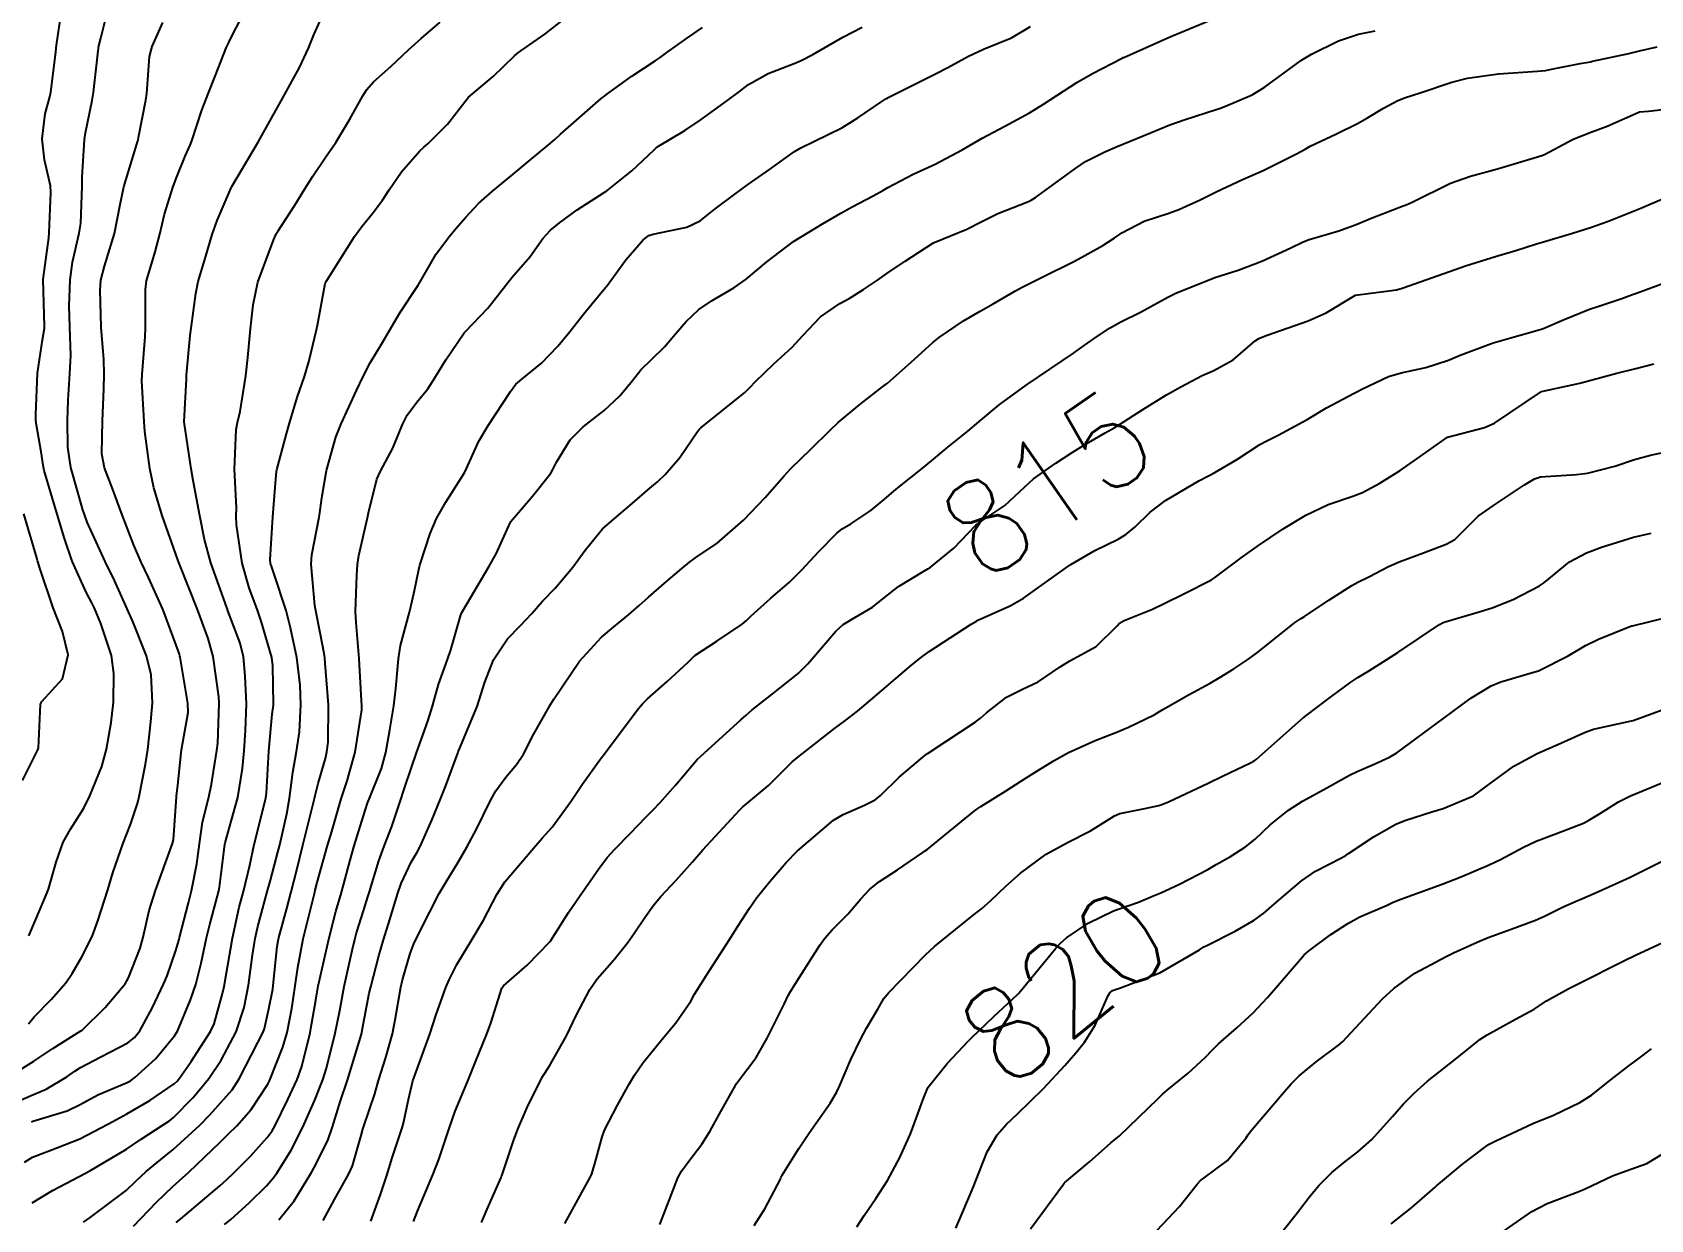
# Model space of a CAD drawing. Header units: metres. Extents: x 307586 to 320046, y 7427249 to 7434250.
# Drawn here: x 319358 to 319427.1, y 7429445.5 to 7429496.1 of the extents above; entities that cross this region are included whole.
import ezdxf
from ezdxf.enums import TextEntityAlignment as Align

# ---------------------------------------------------------------- set-up
doc = ezdxf.new("R2010")
doc.units = ezdxf.units.M
doc.header["$MEASUREMENT"] = 0
for name, color, linetype in [('Cotas', 45, 'Continuous'), ('Curvas de Nivel 1m', 11, 'Continuous'), ('Curvas de Nivel 5m', 15, 'Continuous')]:
    doc.layers.add(name, color=color, linetype=linetype)
doc.styles.add('Style-STANDARD', font='STANDARD.shx')

msp = doc.modelspace()

# ---------------------------------------------------------------- linework, layer by layer
at = {"layer": 'Curvas de Nivel 1m', "flags": 128}
for points, elevation in [([(319357.196, 7429450.452), (319358.041, 7429450.823), (319358.583, 7429451.057), (319359.467, 7429451.586), (319359.808, 7429451.83), (319360.057, 7429451.977), (319360.927, 7429452.433), (319362.068, 7429453.029), (319362.361, 7429453.256), (319362.58, 7429453.545), (319363.11, 7429454.517), (319363.596, 7429455.535), (319363.745, 7429455.896), (319364.117, 7429456.969), (319364.245, 7429457.406), (319364.279, 7429457.528), (319364.656, 7429459.007), (319364.787, 7429459.524), (319365.02, 7429460.665), (319365.125, 7429461.52), (319365.256, 7429462.445), (319365.525, 7429463.517), (319365.648, 7429464.068), (319365.878, 7429465.513), (319365.913, 7429465.826), (319365.973, 7429467.513), (319365.958, 7429467.802), (319365.71, 7429469.516), (319365.507, 7429470.291), (319365.046, 7429471.522), (319364.312, 7429473.393), (319364.249, 7429473.531), (319364.206, 7429473.64), (319363.534, 7429475.538), (319363.185, 7429476.712), (319363.012, 7429477.544), (319362.801, 7429479.123), (319362.763, 7429479.546), (319362.674, 7429481.284), (319362.679, 7429481.547), (319362.811, 7429483.164), (319362.826, 7429483.546), (319362.827, 7429485.176), (319362.874, 7429485.546), (319363.234, 7429486.784), (319363.435, 7429487.54), (319363.642, 7429488.392), (319363.987, 7429489.535), (319364.132, 7429489.919), (319364.526, 7429490.866), (319364.729, 7429491.33), (319364.8, 7429491.527), (319365.234, 7429492.835), (319365.503, 7429493.52), (319365.799, 7429494.283), (319366.281, 7429495.513), (319366.378, 7429495.719), (319366.589, 7429496.127), (319367.308, 7429497.499)], 804), ([(319357.839, 7429453.841), (319358.081, 7429454.142), (319358.802, 7429454.883), (319359.426, 7429455.587), (319359.698, 7429455.993), (319360.114, 7429456.708), (319360.549, 7429457.574), (319360.799, 7429458.24), (319361.212, 7429459.564), (319361.432, 7429460.283), (319361.869, 7429461.555), (319362.181, 7429462.348), (319362.485, 7429463.252), (319362.556, 7429463.546), (319362.833, 7429464.925), (319362.922, 7429465.543), (319363.052, 7429466.725), (319363.125, 7429467.541), (319363.064, 7429468.732), (319362.868, 7429469.544), (319362.285, 7429471.008), (319362.045, 7429471.554), (319361.502, 7429472.759), (319361.11, 7429473.568), (319360.338, 7429475.255), (319360.217, 7429475.581), (319360.157, 7429475.77), (319359.645, 7429477.587), (319359.513, 7429478.447), (319359.498, 7429479.589), (319359.523, 7429480.462), (319359.604, 7429481.588), (319359.642, 7429482.366), (319359.602, 7429483.588), (319359.573, 7429484.462), (319359.61, 7429485.589), (319359.716, 7429486.342), (319359.998, 7429487.585), (319360.062, 7429488.01), (319360.127, 7429489.584), (319360.128, 7429489.964), (319360.217, 7429491.583), (319360.264, 7429491.855), (319360.55, 7429493.247), (319360.606, 7429493.579), (319360.801, 7429495.356), (319360.84, 7429495.576), (319360.918, 7429495.907), (319361.332, 7429497.569)], 802), ([(319357.03, 7429451.615), (319358.059, 7429452.248), (319358.866, 7429452.791), (319360.073, 7429453.547), (319360.119, 7429453.579), (319361.111, 7429454.541), (319361.96, 7429455.552), (319362.106, 7429455.812), (319362.592, 7429457.071), (319362.727, 7429457.544), (319362.99, 7429458.685), (319363.256, 7429459.539), (319363.495, 7429460.195), (319363.983, 7429461.532), (319364.017, 7429461.69), (319364.147, 7429463.53), (319364.151, 7429463.573), (319364.2, 7429464.03), (319364.344, 7429465.405), (319364.362, 7429465.529), (319364.641, 7429467.123), (319364.639, 7429467.526), (319364.308, 7429469.494), (319364.299, 7429469.53), (319364.274, 7429469.62), (319363.565, 7429471.537), (319362.959, 7429472.891), (319362.646, 7429473.547), (319362.324, 7429474.264), (319361.824, 7429475.558), (319361.433, 7429476.643), (319361.075, 7429477.569), (319360.959, 7429478.162), (319360.989, 7429479.571), (319361.048, 7429480.925), (319361.065, 7429481.57), (319361.043, 7429482.195), (319360.929, 7429483.573), (319360.886, 7429485.144), (319360.922, 7429485.573), (319361.078, 7429486.179), (319361.504, 7429487.565), (319361.748, 7429488.808), (319361.901, 7429489.559), (319362.505, 7429491.523), (319362.509, 7429491.55), (319362.534, 7429491.667), (319362.845, 7429493.252), (319362.886, 7429493.547), (319363.004, 7429495.118), (319363.108, 7429495.545), (319363.566, 7429496.568)], 803), ([(319357.665, 7429447.945), (319358.008, 7429448.149), (319359.045, 7429448.557), (319360.017, 7429448.942), (319361.216, 7429449.562), (319361.74, 7429449.842), (319362.03, 7429449.999), (319363.007, 7429450.572), (319364.049, 7429451.286), (319364.176, 7429451.403), (319364.276, 7429451.527), (319364.771, 7429452.234), (319365.603, 7429453.515), (319365.752, 7429453.84), (319366.096, 7429455.08), (319366.178, 7429455.432), (319366.197, 7429455.509), (319366.209, 7429455.613), (319366.54, 7429457.504), (319366.825, 7429458.817), (319367.007, 7429459.497), (319367.278, 7429460.607), (319367.469, 7429461.491), (319367.886, 7429463.181), (319367.967, 7429463.483), (319367.991, 7429463.688), (319368.088, 7429465.482), (319368.239, 7429467.051), (319368.288, 7429467.434), (319368.291, 7429467.48), (319368.267, 7429469.113), (319368.212, 7429469.481), (319367.784, 7429470.983), (319367.608, 7429471.49), (319367.258, 7429472.451), (319366.958, 7429473.5), (319366.708, 7429475.134), (319366.703, 7429475.505), (319366.704, 7429475.862), (319366.627, 7429477.506), (319366.696, 7429479.198), (319366.757, 7429479.505), (319366.865, 7429479.97), (319367.114, 7429481.499), (319367.193, 7429482.271), (319367.303, 7429483.497), (319367.416, 7429484.528), (319367.62, 7429485.493), (319368.285, 7429487.287), (319368.37, 7429487.482), (319368.408, 7429487.558), (319368.486, 7429487.68), (319369.2, 7429488.776), (319369.627, 7429489.469), (319369.968, 7429490.016), (319370.527, 7429490.831), (319370.947, 7429491.454), (319371.549, 7429492.45), (319372.105, 7429493.437), (319372.278, 7429493.714), (319372.562, 7429494.036), (319373.296, 7429494.699), (319374.065, 7429495.415), (319374.336, 7429495.662), (319374.588, 7429495.881), (319375.406, 7429496.591)], 806), ([(319357.854, 7429457.604), (319358.13, 7429458.263), (319358.533, 7429459.202), (319358.681, 7429459.595), (319359.014, 7429460.737), (319359.308, 7429461.589), (319359.619, 7429462.145), (319360.188, 7429463.043), (319360.457, 7429463.576), (319360.957, 7429464.824), (319361.162, 7429465.566), (319361.368, 7429466.697), (319361.464, 7429467.562), (319361.478, 7429468.785), (319361.372, 7429469.563), (319360.923, 7429470.93), (319360.647, 7429471.575), (319360.532, 7429471.813), (319360.3, 7429472.267), (319359.7, 7429473.586), (319359.369, 7429474.548), (319359.059, 7429475.593), (319358.508, 7429477.452), (319358.477, 7429477.599), (319358.369, 7429478.255), (319358.173, 7429479.395), (319358.149, 7429479.604), (319358.143, 7429479.847), (319358.22, 7429481.603), (319358.427, 7429483.035), (319358.509, 7429483.522), (319358.51, 7429483.599), (319358.463, 7429485.6), (319358.697, 7429487.382), (319358.718, 7429487.598), (319358.788, 7429489.309), (319358.768, 7429489.597), (319358.52, 7429490.706), (319358.411, 7429491.602), (319358.544, 7429492.669), (319358.744, 7429493.405), (319358.784, 7429493.598), (319358.982, 7429495.191), (319359.03, 7429495.596), (319359.231, 7429496.959)], 801), ([(319357.989, 7429446.211), (319358.86, 7429446.725), (319360, 7429447.33), (319360.445, 7429447.573), (319362.012, 7429448.498), (319362.642, 7429448.919), (319363.576, 7429449.534), (319363.853, 7429449.705), (319364.028, 7429449.842), (319364.858, 7429450.7), (319365.523, 7429451.508), (319366.061, 7429452.294), (319366.703, 7429453.501), (319367.042, 7429454.542), (319367.218, 7429455.493), (319367.392, 7429456.767), (319367.504, 7429457.489), (319367.621, 7429457.998), (319368.023, 7429459.482), (319368.158, 7429459.976), (319368.481, 7429461.165), (319368.556, 7429461.476), (319368.861, 7429462.798), (319368.977, 7429463.472), (319369.115, 7429464.565), (319369.272, 7429465.47), (319369.396, 7429466.304), (319369.454, 7429467.468), (319369.434, 7429468.29), (319369.286, 7429469.47), (319369.018, 7429470.74), (319368.824, 7429471.475), (319368.309, 7429473.068), (319368.201, 7429473.371), (319368.167, 7429473.482), (319368.154, 7429473.644), (319368.255, 7429475.481), (319368.355, 7429476.726), (319368.418, 7429477.424), (319368.432, 7429477.479), (319368.848, 7429479.013), (319368.971, 7429479.474), (319369.306, 7429480.569), (319369.613, 7429481.468), (319369.791, 7429482.094), (319370.119, 7429483.463), (319370.175, 7429483.724), (319370.46, 7429485.272), (319370.492, 7429485.43), (319370.508, 7429485.459), (319370.561, 7429485.555), (319371.743, 7429487.441), (319372.054, 7429487.872), (319372.498, 7429488.407), (319372.946, 7429488.986), (319373.228, 7429489.423), (319373.747, 7429490.191), (319374.53, 7429491.087), (319374.697, 7429491.243), (319374.889, 7429491.406), (319375.711, 7429492.229), (319376.552, 7429493.315), (319376.618, 7429493.389), (319377.669, 7429494.271), (319378.58, 7429495.145), (319378.691, 7429495.249), (319378.843, 7429495.357), (319379.87, 7429496.068), (319380.596, 7429496.641)], 807), ([(319366.201, 7429445.277), (319366.47, 7429445.495), (319367.263, 7429446.214), (319367.997, 7429446.935), (319368.247, 7429447.231), (319368.426, 7429447.476), (319369.04, 7429448.448), (319369.553, 7429449.465), (319369.704, 7429449.796), (319370.044, 7429450.559), (319370.399, 7429451.455), (319370.555, 7429451.95), (319370.922, 7429453.447), (319371.115, 7429454.417), (319371.312, 7429455.442), (319371.647, 7429456.966), (319371.757, 7429457.435), (319371.835, 7429457.726), (319372.142, 7429458.709), (319372.321, 7429459.258), (319372.371, 7429459.428), (319372.785, 7429460.805), (319373.015, 7429461.422), (319373.339, 7429462.261), (319373.725, 7429463.415), (319373.844, 7429463.768), (319374.216, 7429464.916), (319374.349, 7429465.28), (319374.398, 7429465.408), (319374.88, 7429466.76), (319375.073, 7429467.402), (319375.333, 7429468.323), (319375.722, 7429469.396), (319375.864, 7429469.807), (319376.292, 7429471.296), (319376.328, 7429471.389), (319376.371, 7429471.466), (319377.493, 7429473.372), (319377.788, 7429473.901), (319378.339, 7429475.099), (319378.424, 7429475.277), (319378.484, 7429475.359), (319379.349, 7429476.354), (319380.124, 7429477.342), (319380.212, 7429477.495), (319380.37, 7429477.812), (319380.955, 7429478.76), (319381.502, 7429479.323), (319382.4, 7429480.021), (319383.076, 7429480.634), (319383.611, 7429481.298), (319383.963, 7429481.749), (319384.422, 7429482.197), (319384.983, 7429482.729), (319385.446, 7429483.28), (319385.901, 7429483.815), (319386.449, 7429484.318), (319387.01, 7429484.706), (319387.932, 7429485.248), (319388.467, 7429485.624), (319389.348, 7429486.357), (319390.483, 7429487.22), (319391.721, 7429487.976), (319392.502, 7429488.434), (319392.99, 7429488.701), (319393.889, 7429489.176), (319394.291, 7429489.396), (319394.516, 7429489.524), (319395.586, 7429490.095), (319396.527, 7429490.52), (319397.684, 7429491.133), (319398.538, 7429491.634), (319399.503, 7429492.151), (319400.549, 7429492.711), (319401.16, 7429493.091), (319402.572, 7429494.015), (319403.248, 7429494.392), (319404.517, 7429495.051), (319404.56, 7429495.073), (319404.583, 7429495.081), (319405.942, 7429495.684), (319406.592, 7429495.979), (319408.243, 7429496.649)], 811), ([(319360.18, 7429445.377), (319360.469, 7429445.573), (319361.995, 7429446.736), (319362.42, 7429447.124), (319362.857, 7429447.541), (319363.488, 7429448.056), (319364.012, 7429448.478), (319365.144, 7429449.513), (319365.575, 7429449.962), (319366.038, 7429450.481), (319366.519, 7429451.024), (319366.825, 7429451.492), (319367.624, 7429453.04), (319367.85, 7429453.483), (319367.909, 7429453.649), (319368.088, 7429454.483), (319368.256, 7429455.323), (319368.281, 7429455.478), (319368.451, 7429457.146), (319368.508, 7429457.476), (319368.852, 7429458.763), (319369.043, 7429459.471), (319369.272, 7429460.359), (319369.546, 7429461.466), (319369.671, 7429461.973), (319370.045, 7429463.461), (319370.075, 7429463.581), (319370.203, 7429464.101), (319370.502, 7429465.172), (319370.571, 7429465.455), (319370.629, 7429465.856), (319370.636, 7429467.454), (319370.5, 7429469.226), (319370.478, 7429469.457), (319370.457, 7429469.639), (319370.284, 7429470.53), (319370.099, 7429471.462), (319370.06, 7429471.698), (319369.898, 7429473.464), (319369.921, 7429473.862), (319370.238, 7429475.461), (319370.253, 7429475.552), (319370.351, 7429476.282), (319370.557, 7429477.457), (319370.954, 7429478.882), (319371.179, 7429479.448), (319371.836, 7429480.867), (319372.099, 7429481.435), (319372.419, 7429482.041), (319372.941, 7429482.911), (319373.237, 7429483.422), (319373.677, 7429484.185), (319374.462, 7429485.359), (319374.482, 7429485.39), (319374.495, 7429485.41), (319375.214, 7429486.665), (319375.764, 7429487.397), (319376.092, 7429487.791), (319376.496, 7429488.259), (319377.041, 7429488.846), (319377.634, 7429489.373), (319378.52, 7429490.103), (319379.206, 7429490.673), (319380.031, 7429491.345), (319380.297, 7429491.58), (319380.538, 7429491.809), (319382.263, 7429493.314), (319382.424, 7429493.443), (319382.556, 7429493.546), (319383.589, 7429494.278), (319384.577, 7429494.927), (319384.79, 7429495.078), (319385.075, 7429495.285), (319385.953, 7429495.912), (319386.594, 7429496.35)], 808), ([(319362.32, 7429445.204), (319362.625, 7429445.544), (319363.289, 7429446.238), (319363.997, 7429446.905), (319364.675, 7429447.52), (319366.016, 7429448.788), (319366.373, 7429449.143), (319366.723, 7429449.493), (319367.339, 7429450.188), (319368.051, 7429451.274), (319368.122, 7429451.409), (319368.154, 7429451.479), (319368.691, 7429452.849), (319368.866, 7429453.472), (319369.067, 7429454.491), (319369.221, 7429455.469), (319369.33, 7429456.249), (319369.556, 7429457.466), (319369.665, 7429457.929), (319370.052, 7429459.461), (319370.073, 7429459.542), (319370.157, 7429459.867), (319370.596, 7429461.454), (319370.773, 7429462.045), (319371.183, 7429463.445), (319371.428, 7429464.218), (319371.781, 7429465.437), (319372.053, 7429467.245), (319372.06, 7429467.433), (319372.047, 7429467.632), (319371.943, 7429469.435), (319371.817, 7429470.966), (319371.795, 7429471.437), (319371.852, 7429472.981), (319371.876, 7429473.437), (319371.93, 7429473.824), (319372.295, 7429475.431), (319372.345, 7429475.644), (319372.706, 7429477.08), (319372.855, 7429477.425), (319373.384, 7429478.413), (319373.795, 7429479.416), (319373.99, 7429479.821), (319374.402, 7429480.365), (319374.875, 7429480.939), (319375.172, 7429481.402), (319375.64, 7429482.178), (319376.432, 7429483.332), (319376.485, 7429483.389), (319377.441, 7429484.382), (319378.202, 7429485.364), (319378.466, 7429485.687), (319379.237, 7429486.59), (319379.79, 7429487.347), (319380.117, 7429487.715), (319380.493, 7429488.024), (319381.256, 7429488.575), (319382.401, 7429489.312), (319382.514, 7429489.384), (319383.585, 7429490.237), (319384.531, 7429491.139), (319384.611, 7429491.21), (319384.728, 7429491.288), (319385.85, 7429491.967), (319386.545, 7429492.433), (319387.677, 7429493.253), (319388.175, 7429493.63), (319388.563, 7429493.919), (319389.404, 7429494.398), (319390.577, 7429494.854), (319390.834, 7429494.961), (319391.309, 7429495.209), (319392.59, 7429495.937), (319393.407, 7429496.37)], 809), ([(319368.513, 7429445.475), (319369.172, 7429446.287), (319369.89, 7429447.461), (319369.929, 7429447.535), (319370.006, 7429447.681), (319370.604, 7429448.872), (319370.808, 7429449.448), (319371.154, 7429450.553), (319371.45, 7429451.439), (319372.044, 7429453.402), (319372.05, 7429453.43), (319372.055, 7429453.449), (319372.075, 7429453.57), (319372.376, 7429455.15), (319372.44, 7429455.427), (319372.791, 7429456.749), (319372.99, 7429457.421), (319373.261, 7429458.294), (319373.6, 7429459.416), (319373.74, 7429459.831), (319374.166, 7429460.737), (319374.415, 7429461.163), (319374.549, 7429461.406), (319375.046, 7429462.539), (319375.4, 7429463.398), (319375.627, 7429463.97), (319376.154, 7429465.391), (319376.171, 7429465.443), (319376.225, 7429465.571), (319376.976, 7429467.379), (319377.312, 7429468.428), (319377.681, 7429469.369), (319378.282, 7429470.277), (319378.82, 7429470.822), (319379.314, 7429471.35), (319379.767, 7429471.877), (319380.304, 7429472.431), (319381.066, 7429473.329), (319381.587, 7429474.058), (319382.338, 7429474.961), (319382.521, 7429475.128), (319382.734, 7429475.306), (319383.604, 7429476.044), (319384.357, 7429476.696), (319384.672, 7429476.975), (319385.002, 7429477.284), (319385.638, 7429478.013), (319386.391, 7429479.117), (319386.456, 7429479.205), (319386.526, 7429479.268), (319388.408, 7429480.789), (319388.639, 7429481.009), (319388.854, 7429481.236), (319389.649, 7429482), (319390.428, 7429482.714), (319390.884, 7429483.213), (319391.631, 7429484.016), (319392.454, 7429484.574), (319392.852, 7429484.791), (319393.469, 7429485.18), (319394.062, 7429485.579), (319394.47, 7429485.857), (319395.251, 7429486.386), (319396.426, 7429487.151), (319396.46, 7429487.173), (319396.483, 7429487.182), (319397.874, 7429487.748), (319398.497, 7429488.06), (319399.197, 7429488.418), (319400.51, 7429488.937), (319400.623, 7429488.987), (319400.81, 7429489.096), (319402.526, 7429490.357), (319402.952, 7429490.643), (319403.769, 7429491.058), (319404.304, 7429491.285), (319404.538, 7429491.376), (319405.719, 7429491.864), (319406.551, 7429492.204), (319407.158, 7429492.417), (319408.561, 7429492.871), (319408.659, 7429492.902), (319408.926, 7429492.996), (319410.064, 7429493.489), (319410.571, 7429493.792), (319412.168, 7429494.956), (319412.586, 7429495.222), (319413.74, 7429495.79), (319414.594, 7429496.067), (319415.31, 7429496.209)], 812), ([(319370.415, 7429445.454), (319370.899, 7429446.354), (319371.51, 7429447.437), (319371.66, 7429447.783), (319372.028, 7429449.076), (319372.108, 7429449.353), (319372.132, 7429449.429), (319372.608, 7429450.863), (319372.772, 7429451.423), (319373.079, 7429452.404), (319373.364, 7429453.417), (319373.487, 7429454.011), (319373.722, 7429455.414), (319373.792, 7429455.727), (319374.117, 7429456.842), (319374.274, 7429457.256), (319374.346, 7429457.408), (319374.942, 7429458.601), (319375.359, 7429459.398), (319375.652, 7429459.901), (319376.167, 7429460.748), (319376.542, 7429461.384), (319376.953, 7429462.15), (319377.549, 7429463.37), (319377.779, 7429463.786), (319378.208, 7429464.375), (319378.666, 7429464.906), (319378.958, 7429465.353), (319379.386, 7429466.193), (319380.037, 7429467.342), (319380.112, 7429467.474), (319380.248, 7429467.703), (319381.351, 7429469.324), (319382.283, 7429470.337), (319382.815, 7429470.778), (319383.436, 7429471.299), (319383.896, 7429471.695), (319384.3, 7429472.046), (319384.958, 7429472.632), (319385.716, 7429473.276), (319386.042, 7429473.547), (319386.32, 7429473.747), (319387.227, 7429474.359), (319388.242, 7429475.242), (319388.344, 7429475.341), (319389.28, 7429476.305), (319390.083, 7429477.223), (319390.212, 7429477.374), (319390.368, 7429477.543), (319391.228, 7429478.359), (319392.067, 7429479.195), (319392.396, 7429479.505), (319393.316, 7429480.269), (319394.412, 7429481.118), (319394.44, 7429481.143), (319394.475, 7429481.169), (319395.507, 7429482.074), (319396.431, 7429482.92), (319396.709, 7429483.146), (319397.739, 7429483.835), (319398.45, 7429484.258), (319399.001, 7429484.569), (319399.931, 7429485.105), (319400.271, 7429485.296), (319400.466, 7429485.395), (319401.073, 7429485.695), (319402.476, 7429486.39), (319402.923, 7429486.621), (319403.689, 7429487.058), (319404.171, 7429487.37), (319404.491, 7429487.588), (319405.452, 7429488.087), (319406.504, 7429488.439), (319406.935, 7429488.595), (319407.833, 7429489.01), (319408.516, 7429489.346), (319409.645, 7429489.866), (319410.526, 7429490.259), (319411.951, 7429490.959), (319412.32, 7429491.17), (319412.538, 7429491.298), (319413.661, 7429491.824), (319414.553, 7429492.258), (319414.979, 7429492.503), (319415.664, 7429492.919), (319416.247, 7429493.232), (319416.567, 7429493.353), (319417.236, 7429493.566), (319418.574, 7429494.018), (319419.255, 7429494.194), (319420.578, 7429494.377), (319422.238, 7429494.494), (319422.58, 7429494.528), (319422.836, 7429494.572), (319424.058, 7429494.815), (319424.497, 7429494.898), (319424.584, 7429494.913), (319426.132, 7429495.25), (319426.589, 7429495.356), (319427.345, 7429495.533)], 813), ([(319372.445, 7429445.425), (319372.859, 7429446.557), (319373.136, 7429447.419), (319373.343, 7429448.086), (319373.787, 7429449.412), (319373.838, 7429449.609), (319374.045, 7429450.612), (319374.236, 7429451.407), (319374.329, 7429451.681), (319374.962, 7429453.401), (319375.238, 7429454.246), (319375.647, 7429455.395), (319375.784, 7429455.715), (319376.113, 7429456.37), (319376.724, 7429457.381), (319377.248, 7429458.262), (319377.819, 7429459.365), (319378.158, 7429459.901), (319378.83, 7429460.69), (319379.399, 7429461.348), (319379.762, 7429461.759), (319380.182, 7429462.237), (319380.983, 7429463.328), (319381.464, 7429464.061), (319382.22, 7429465.112), (319382.309, 7429465.222), (319382.377, 7429465.308), (319383.164, 7429466.37), (319383.87, 7429467.294), (319384.04, 7429467.498), (319384.249, 7429467.706), (319385.085, 7429468.457), (319385.985, 7429469.273), (319386.128, 7429469.418), (319386.276, 7429469.563), (319387.204, 7429470.178), (319388.29, 7429470.902), (319388.473, 7429471.056), (319388.657, 7429471.236), (319389.521, 7429472.008), (319390.308, 7429472.685), (319390.842, 7429473.212), (319391.544, 7429473.982), (319392.337, 7429474.786), (319392.562, 7429474.965), (319392.928, 7429475.184), (319393.782, 7429475.742), (319394.353, 7429476.216), (319394.865, 7429476.658), (319395.489, 7429477.159), (319395.977, 7429477.545), (319396.374, 7429477.872), (319397.067, 7429478.456), (319397.926, 7429479.127), (319398.397, 7429479.525), (319399.255, 7429480.261), (319400.413, 7429481.1), (319402.427, 7429482.464), (319402.785, 7429482.711), (319403.271, 7429483.062), (319403.969, 7429483.534), (319404.45, 7429483.796), (319405.289, 7429484.207), (319406.461, 7429484.856), (319406.8, 7429485.025), (319408.47, 7429485.692), (319409.455, 7429486.008), (319410.477, 7429486.385), (319411.709, 7429486.962), (319412.233, 7429487.207), (319412.488, 7429487.306), (319413.754, 7429487.678), (319414.498, 7429487.949), (319415.184, 7429488.242), (319416.51, 7429488.74), (319416.632, 7429488.787), (319416.886, 7429488.904), (319418.521, 7429489.714), (319419.377, 7429490.019), (319420.528, 7429490.325), (319422.239, 7429490.834), (319422.458, 7429490.907), (319422.535, 7429490.942), (319423.764, 7429491.598), (319424.549, 7429491.902), (319425.213, 7429492.143), (319426.562, 7429492.748), (319426.595, 7429492.756), (319426.973, 7429492.784), (319428.565, 7429492.972)], 814), ([(319377.162, 7429445.368), (319377.413, 7429445.941), (319378.002, 7429447.286), (319378.026, 7429447.337), (319378.033, 7429447.36), (319378.532, 7429448.848), (319378.719, 7429449.353), (319379.123, 7429450.268), (319379.638, 7429451.344), (319379.791, 7429451.607), (319380.06, 7429452.028), (319380.794, 7429453.329), (319381.213, 7429454.197), (319381.785, 7429455.315), (319382.107, 7429455.762), (319382.836, 7429456.582), (319383.398, 7429457.297), (319383.699, 7429457.725), (319384.139, 7429458.374), (319384.519, 7429458.915), (319384.827, 7429459.283), (319385.469, 7429459.968), (319386.168, 7429460.759), (319386.611, 7429461.263), (319388.19, 7429462.978), (319388.323, 7429463.108), (319388.482, 7429463.237), (319389.423, 7429464.009), (319390.217, 7429464.809), (319390.42, 7429465.017), (319390.649, 7429465.214), (319392.235, 7429466.439), (319392.664, 7429466.76), (319393.209, 7429467.18), (319393.775, 7429467.65), (319394.256, 7429468.063), (319394.849, 7429468.579), (319395.529, 7429469.157), (319395.942, 7429469.487), (319396.279, 7429469.732), (319398.064, 7429470.897), (319398.292, 7429471.032), (319398.348, 7429471.064), (319398.477, 7429471.118), (319399.729, 7429471.676), (319400.302, 7429472.008), (319401.8, 7429473.078), (319402.097, 7429473.292), (319402.319, 7429473.45), (319403.343, 7429474.045), (319404.335, 7429474.525), (319404.669, 7429474.718), (319405.054, 7429475.043), (319405.71, 7429475.675), (319406.354, 7429476.173), (319407.783, 7429477.009), (319408.161, 7429477.208), (319408.368, 7429477.317), (319409.43, 7429477.937), (319410.387, 7429478.557), (319410.653, 7429478.712), (319411.174, 7429478.968), (319412.4, 7429479.626), (319413.226, 7429480.121), (319414.411, 7429480.759), (319414.524, 7429480.817), (319414.739, 7429480.927), (319415.876, 7429481.46), (319416.424, 7429481.618), (319417.478, 7429481.844), (319418.432, 7429482.167), (319418.935, 7429482.375), (319420.236, 7429482.862), (319420.387, 7429482.917), (319420.444, 7429482.936), (319420.54, 7429482.955), (319422.45, 7429483.505), (319423.372, 7429483.902), (319424.458, 7429484.343), (319424.808, 7429484.458), (319425.842, 7429484.796), (319426.297, 7429484.96), (319426.465, 7429485.017), (319426.85, 7429485.167), (319428.473, 7429485.767)], 816), ([(319380.717, 7429445.329), (319381.608, 7429446.924), (319381.822, 7429447.313), (319381.874, 7429447.443), (319382.012, 7429447.932), (319382.312, 7429449.024), (319382.42, 7429449.306), (319382.967, 7429450.377), (319383.485, 7429451.296), (319383.697, 7429451.653), (319384.062, 7429452.191), (319384.951, 7429453.277), (319385.461, 7429453.891), (319386.096, 7429454.813), (319386.261, 7429455.107), (319386.354, 7429455.266), (319386.769, 7429455.919), (319387.63, 7429457.247), (319387.819, 7429457.553), (319388.135, 7429458.05), (319388.6, 7429458.782), (319388.913, 7429459.232), (319389.472, 7429459.914), (319390.168, 7429460.722), (319390.645, 7429461.213), (319392.186, 7429462.527), (319392.596, 7429462.778), (319393.515, 7429463.177), (319393.967, 7429463.402), (319394.199, 7429463.588), (319394.999, 7429464.374), (319395.912, 7429465.153), (319396.083, 7429465.293), (319396.225, 7429465.395), (319396.988, 7429465.896), (319398.239, 7429466.718), (319398.466, 7429466.892), (319398.716, 7429467.115), (319399.571, 7429467.789), (319400.258, 7429468.122), (319400.919, 7429468.435), (319401.86, 7429469.076), (319402.275, 7429469.327), (319403.396, 7429469.944), (319404.291, 7429470.83), (319404.398, 7429470.942), (319404.597, 7429471.047), (319405.799, 7429471.534), (319406.304, 7429471.778), (319407.137, 7429472.192), (319408.32, 7429472.793), (319408.449, 7429472.871), (319408.615, 7429472.997), (319409.588, 7429473.729), (319410.336, 7429474.256), (319411.387, 7429474.964), (319412.349, 7429475.549), (319413.296, 7429475.998), (319414.357, 7429476.356), (319414.773, 7429476.512), (319415.513, 7429476.918), (319416.037, 7429477.244), (319416.371, 7429477.457), (319417.222, 7429478.056), (319418.393, 7429478.88), (319419.978, 7429479.283), (319420.399, 7429479.473), (319422.413, 7429480.83), (319424.049, 7429481.183), (319424.42, 7429481.285), (319425.618, 7429481.605), (319426.428, 7429481.808), (319427.203, 7429482.006)], 817), ([(319384.774, 7429445.278), (319385.264, 7429446.539), (319385.553, 7429447.267), (319385.709, 7429447.563), (319386.014, 7429447.978), (319386.572, 7429448.707), (319386.915, 7429449.251), (319387.311, 7429449.976), (319388.016, 7429451.24), (319388.029, 7429451.264), (319388.053, 7429451.292), (319388.894, 7429452.402), (319389.365, 7429453.227), (319389.596, 7429453.709), (319390.095, 7429454.717), (319390.26, 7429455.058), (319390.352, 7429455.216), (319390.74, 7429455.841), (319391.612, 7429457.198), (319391.819, 7429457.503), (319392.133, 7429457.853), (319392.802, 7429458.524), (319393.363, 7429459.178), (319393.741, 7429459.59), (319394.16, 7429459.916), (319394.916, 7429460.412), (319396.009, 7429461.152), (319396.104, 7429461.22), (319396.174, 7429461.268), (319396.95, 7429461.907), (319398.191, 7429462.917), (319398.306, 7429463.004), (319398.48, 7429463.117), (319399.533, 7429463.777), (319400.21, 7429464.218), (319400.753, 7429464.554), (319401.613, 7429465.079), (319402.226, 7429465.417), (319403.362, 7429465.928), (319404.235, 7429466.272), (319404.779, 7429466.503), (319405.88, 7429467.034), (319406.109, 7429467.168), (319406.246, 7429467.253), (319407.367, 7429467.902), (319408.264, 7429468.376), (319408.656, 7429468.607), (319409.279, 7429468.99), (319409.878, 7429469.383), (319410.28, 7429469.694), (319411.869, 7429470.956), (319412.125, 7429471.123), (319412.297, 7429471.23), (319413.327, 7429471.92), (319414.317, 7429472.549), (319414.562, 7429472.685), (319415.039, 7429472.923), (319415.883, 7429473.359), (319416.329, 7429473.55), (319417.378, 7429473.939), (319418.337, 7429474.308), (319418.704, 7429474.511), (319419.085, 7429474.873), (319419.711, 7429475.505), (319420.354, 7429475.964), (319421.688, 7429476.84), (319422.105, 7429477.096), (319422.368, 7429477.179), (319423.904, 7429477.281), (319424.371, 7429477.338), (319425.54, 7429477.633), (319426.38, 7429477.921), (319427.054, 7429478.108), (319428.387, 7429478.39)], 818), ([(319388.804, 7429445.232), (319389.264, 7429445.954), (319389.922, 7429447.221), (319389.947, 7429447.277), (319390.005, 7429447.38), (319390.706, 7429448.526), (319391.162, 7429449.203), (319392.046, 7429450.465), (319392.318, 7429450.919), (319392.447, 7429451.186), (319392.931, 7429452.315), (319393.342, 7429453.177), (319393.6, 7429453.655), (319394.093, 7429454.5), (319394.345, 7429454.921), (319394.533, 7429455.164), (319396.119, 7429456.791), (319396.508, 7429457.144), (319397.394, 7429457.871), (319398.143, 7429458.466), (319398.509, 7429458.755), (319398.906, 7429459.112), (319399.548, 7429459.717), (319400.165, 7429460.278), (319401.266, 7429461.084), (319402.178, 7429461.578), (319403.16, 7429462.084), (319404.19, 7429462.725), (319404.417, 7429462.822), (319405.475, 7429463.037), (319406.078, 7429463.158), (319406.205, 7429463.198), (319406.494, 7429463.314), (319408.214, 7429464.122), (319408.797, 7429464.414), (319409.992, 7429464.982), (319410.141, 7429465.063), (319410.224, 7429465.124), (319411.766, 7429466.485), (319412.243, 7429466.91), (319412.266, 7429466.926), (319412.294, 7429466.949), (319413.407, 7429467.787), (319414.265, 7429468.418), (319414.575, 7429468.621), (319415.065, 7429468.922), (319415.809, 7429469.384), (319416.281, 7429469.687), (319418.059, 7429470.884), (319418.206, 7429470.97), (319418.295, 7429471), (319419.747, 7429471.42), (319420.304, 7429471.596), (319421.205, 7429471.951), (319422.318, 7429472.533), (319422.499, 7429472.65), (319422.719, 7429472.826), (319423.598, 7429473.55), (319424.334, 7429473.939), (319424.964, 7429474.176), (319426.341, 7429474.609), (319427.082, 7429474.779)], 819), ([(319397.407, 7429445.126), (319397.589, 7429445.522), (319397.997, 7429446.488), (319398.183, 7429446.937), (319398.25, 7429447.118), (319398.75, 7429448.385), (319399.172, 7429449.109), (319399.576, 7429449.566), (319400.042, 7429449.998), (319401.15, 7429451.084), (319402.063, 7429452.072), (319402.532, 7429452.601), (319402.905, 7429453.062), (319403.36, 7429453.781), (319403.918, 7429455.052), (319403.988, 7429455.167), (319404.105, 7429455.261), (319404.442, 7429455.383), (319406.113, 7429456.021), (319407.804, 7429457.005), (319408.003, 7429457.123), (319408.126, 7429457.183), (319409.328, 7429457.795), (319410.142, 7429458.269), (319410.551, 7429458.57), (319411.012, 7429458.967), (319412.163, 7429459.947), (319412.76, 7429460.351), (319413.868, 7429460.933), (319414.064, 7429461.042), (319414.176, 7429461.113), (319415.266, 7429461.84), (319416.195, 7429462.369), (319416.577, 7429462.525), (319417.726, 7429462.887), (319418.204, 7429463.032), (319419.499, 7429463.578), (319420.215, 7429464.092), (319421.224, 7429464.845), (319422.228, 7429465.379), (319423.228, 7429465.825), (319424.238, 7429466.277), (319424.632, 7429466.413), (319426.243, 7429466.767), (319426.321, 7429466.789), (319427.714, 7429467.305)], 821), ([(319400.594, 7429445.091), (319402.002, 7429447.009), (319402.03, 7429447.042), (319402.066, 7429447.069), (319403.115, 7429447.96), (319404.029, 7429448.766), (319404.188, 7429448.89), (319404.376, 7429449.045), (319406.049, 7429450.664), (319406.228, 7429450.841), (319406.436, 7429451.016), (319407.333, 7429451.738), (319408.074, 7429452.424), (319408.353, 7429452.723), (319408.624, 7429452.995), (319409.41, 7429453.666), (319410.096, 7429454.306), (319410.707, 7429454.971), (319412.119, 7429456.605), (319412.284, 7429456.786), (319412.466, 7429456.947), (319413.419, 7429457.652), (319414.141, 7429458.129), (319414.66, 7429458.407), (319415.816, 7429458.913), (319416.048, 7429459.018), (319416.154, 7429459.063), (319416.409, 7429459.159), (319418.162, 7429459.8), (319418.93, 7429460.107), (319420.171, 7429460.622), (319420.664, 7429460.853), (319421.64, 7429461.379), (319422.185, 7429461.637), (319423.046, 7429461.965), (319424.197, 7429462.411), (319424.461, 7429462.546), (319424.877, 7429462.803), (319425.691, 7429463.312), (319426.211, 7429463.579), (319427.582, 7429464.135)], 822), ([(319405.983, 7429445.02), (319406.955, 7429446.049), (319407.716, 7429447.003), (319407.853, 7429447.154), (319408.007, 7429447.266), (319409.003, 7429448.005), (319409.802, 7429448.982), (319409.893, 7429449.122), (319410.036, 7429449.309), (319411.436, 7429450.959), (319411.726, 7429451.287), (319412.063, 7429451.621), (319412.794, 7429452.221), (319413.749, 7429452.933), (319413.924, 7429453.092), (319414.086, 7429453.266), (319415.625, 7429454.907), (319416.107, 7429455.349), (319417.001, 7429456.004), (319418.12, 7429456.605), (319418.304, 7429456.696), (319418.653, 7429456.875), (319419.66, 7429457.335), (319420.133, 7429457.529), (319421.108, 7429457.876), (319422.145, 7429458.269), (319422.53, 7429458.444), (319423.299, 7429458.819), (319423.887, 7429459.081), (319424.157, 7429459.196), (319424.847, 7429459.491), (319426.166, 7429460.093), (319427.532, 7429460.77)], 823), ([(319411.325, 7429444.96), (319411.991, 7429445.79), (319412.494, 7429446.449), (319412.905, 7429446.941), (319413.454, 7429447.493), (319414.018, 7429447.961), (319414.572, 7429448.375), (319415.169, 7429448.913), (319416.043, 7429449.883), (319416.511, 7429450.433), (319416.971, 7429450.891), (319417.549, 7429451.396), (319418.067, 7429451.809), (319418.67, 7429452.278), (319419.386, 7429452.867), (319419.773, 7429453.176), (319420.088, 7429453.381), (319421.291, 7429454.038), (319422.099, 7429454.476), (319422.313, 7429454.616), (319422.626, 7429454.825), (319423.578, 7429455.346), (319424.111, 7429455.616), (319425.807, 7429456.472), (319426.121, 7429456.631), (319426.224, 7429456.677), (319426.426, 7429456.777), (319427.589, 7429457.307)], 824), ([(319420.588, 7429444.851), (319421.993, 7429445.835), (319422.645, 7429446.175), (319424.002, 7429446.696), (319424.265, 7429446.806), (319425.443, 7429447.357), (319426.015, 7429447.569), (319426.9, 7429447.891), (319428.03, 7429448.566)], 826)]:
    msp.add_lwpolyline(points, dxfattribs=dict(at, elevation=elevation))
at = {"layer": 'Curvas de Nivel 5m', "flags": 128}
for points, elevation in [([(319357.963, 7429449.662), (319358.024, 7429449.689), (319359.484, 7429450.133), (319360.035, 7429450.4), (319360.799, 7429450.811), (319362.05, 7429451.345), (319362.185, 7429451.415), (319362.367, 7429451.547), (319363.249, 7429452.35), (319364.071, 7429453.326), (319364.195, 7429453.529), (319364.754, 7429454.862), (319364.97, 7429455.521), (319365.199, 7429456.432), (319365.435, 7429457.517), (319365.569, 7429458.075), (319365.963, 7429459.512), (319365.992, 7429459.674), (319366.169, 7429461.16), (319366.213, 7429461.509), (319366.227, 7429461.562), (319366.769, 7429463.501), (319366.973, 7429464.737), (319367.035, 7429465.498), (319367.099, 7429466.364), (319367.132, 7429467.497), (319367.084, 7429468.674), (319367.007, 7429469.499), (319366.86, 7429470.083), (319366.333, 7429471.509), (319366.321, 7429471.538), (319366.294, 7429471.614), (319365.613, 7429473.517), (319365.34, 7429474.508), (319365.139, 7429475.522), (319364.858, 7429477.025), (319364.773, 7429477.526), (319364.488, 7429479.432), (319364.48, 7429479.529), (319364.57, 7429481.37), (319364.583, 7429481.528), (319364.738, 7429483.219), (319364.772, 7429483.527), (319364.97, 7429485.01), (319365.079, 7429485.524), (319365.398, 7429486.597), (319365.678, 7429487.518), (319365.89, 7429488.118), (319366.486, 7429489.51), (319366.494, 7429489.529), (319366.513, 7429489.566), (319367.644, 7429491.493), (319368.549, 7429493.106), (319368.681, 7429493.349), (319368.755, 7429493.478), (319369.398, 7429494.645), (319369.78, 7429495.468), (319370.013, 7429496.042), (319370.602, 7429497.368)], 805), ([(319364.139, 7429445.369), (319364.336, 7429445.525), (319365.997, 7429446.928), (319366.299, 7429447.198), (319366.606, 7429447.494), (319367.304, 7429448.193), (319368.026, 7429448.989), (319368.231, 7429449.277), (319368.343, 7429449.477), (319368.904, 7429450.612), (319369.295, 7429451.468), (319369.495, 7429452.029), (319369.854, 7429453.462), (319369.889, 7429453.648), (319370.094, 7429454.858), (319370.187, 7429455.374), (319370.202, 7429455.459), (319370.23, 7429455.584), (319370.647, 7429457.452), (319370.956, 7429458.632), (319371.187, 7429459.444), (319371.559, 7429460.831), (319371.73, 7429461.437), (319372.188, 7429462.906), (319372.322, 7429463.298), (319372.374, 7429463.428), (319372.9, 7429464.736), (319373.087, 7429465.421), (319373.26, 7429466.392), (319373.427, 7429467.418), (319373.514, 7429468.157), (319373.622, 7429469.417), (319373.703, 7429469.992), (319374.09, 7429471.412), (319374.133, 7429471.573), (319374.302, 7429472.335), (319374.49, 7429473.23), (319374.533, 7429473.408), (319374.973, 7429474.764), (319375.252, 7429475.401), (319375.64, 7429476.107), (319376.361, 7429477.232), (319376.45, 7429477.389), (319377.054, 7429478.709), (319377.446, 7429479.374), (319378.407, 7429480.818), (319378.637, 7429481.131), (319378.885, 7429481.355), (319379.733, 7429482.034), (319380.427, 7429482.756), (319380.894, 7429483.333), (319381.58, 7429484.189), (319382.462, 7429485.258), (319382.486, 7429485.286), (319382.506, 7429485.31), (319383.333, 7429486.443), (319384.064, 7429487.294), (319384.303, 7429487.475), (319384.487, 7429487.545), (319385.926, 7429487.841), (319386.496, 7429488.109), (319387.146, 7429488.617), (319387.974, 7429489.248), (319388.517, 7429489.638), (319389.456, 7429490.298), (319390.531, 7429491.06), (319390.799, 7429491.216), (319392.542, 7429492.077), (319393.235, 7429492.495), (319394.208, 7429493.173), (319394.42, 7429493.306), (319394.556, 7429493.381), (319395.743, 7429493.98), (319396.572, 7429494.393), (319397.074, 7429494.644), (319397.948, 7429495.13), (319398.586, 7429495.43), (319399.782, 7429495.917), (319400.596, 7429496.405)], 810), ([(319374.265, 7429445.406), (319374.44, 7429445.856), (319375.085, 7429447.394), (319375.344, 7429448.059), (319375.78, 7429449.384), (319376.04, 7429450.119), (319376.42, 7429451.005), (319376.575, 7429451.375), (319376.915, 7429452.225), (319377.384, 7429453.37), (319377.571, 7429453.877), (319378.034, 7429455.361), (319378.104, 7429455.469), (319379.114, 7429456.349), (319380.086, 7429457.34), (319380.101, 7429457.363), (319380.124, 7429457.394), (319380.879, 7429458.592), (319381.383, 7429459.322), (319382.164, 7429460.45), (319382.532, 7429460.944), (319382.859, 7429461.303), (319383.513, 7429461.964), (319384.187, 7429462.663), (319384.495, 7429462.981), (319384.788, 7429463.284), (319385.451, 7429464.03), (319386.218, 7429464.935), (319386.372, 7429465.116), (319386.525, 7429465.265), (319388.239, 7429466.808), (319388.466, 7429467.013), (319388.722, 7429467.235), (319389.566, 7429467.914), (319390.261, 7429468.449), (319390.685, 7429468.796), (319391.088, 7429469.208), (319392.287, 7429470.601), (319392.596, 7429470.88), (319393.095, 7429471.182), (319393.848, 7429471.624), (319394.301, 7429471.979), (319394.964, 7429472.506), (319396.04, 7429473.153), (319396.214, 7429473.251), (319396.315, 7429473.32), (319397.319, 7429474.144), (319398.265, 7429475.121), (319398.344, 7429475.187), (319399.504, 7429475.956), (319400.36, 7429476.76), (319400.731, 7429477.094), (319401.683, 7429477.771), (319402.38, 7429478.229), (319402.904, 7429478.546), (319403.784, 7429479.056), (319404.172, 7429479.275), (319404.397, 7429479.41), (319405.387, 7429480.056), (319406.409, 7429480.682), (319407.012, 7429481.021), (319407.927, 7429481.501), (319408.424, 7429481.727), (319409.244, 7429482.179), (319410.193, 7429482.983), (319410.338, 7429483.087), (319410.444, 7429483.135), (319410.694, 7429483.225), (319412.452, 7429483.844), (319413.22, 7429484.177), (319414.463, 7429484.93), (319416.212, 7429485.166), (319416.466, 7429485.23), (319416.982, 7429485.417), (319418.474, 7429485.942), (319419.167, 7429486.182), (319420.48, 7429486.598), (319421.314, 7429486.848), (319422.196, 7429487.126), (319422.489, 7429487.216), (319423.734, 7429487.578), (319424.498, 7429487.823), (319425.224, 7429488.081), (319426.51, 7429488.593), (319426.65, 7429488.648), (319426.971, 7429488.783), (319428.52, 7429489.437)], 815), ([(319357.583, 7429464.229), (319358.222, 7429465.512), (319358.248, 7429465.574), (319358.253, 7429465.6), (319358.351, 7429467.49), (319358.405, 7429467.598), (319359.282, 7429468.561), (319359.529, 7429469.587), (319359.291, 7429470.577), (319358.892, 7429471.594), (319358.31, 7429473.288), (319358.241, 7429473.53), (319358.224, 7429473.601), (319358.193, 7429473.724), (319357.634, 7429475.611)], 800), ([(319393.189, 7429445.178), (319393.496, 7429445.667), (319393.995, 7429446.386), (319394.495, 7429447.163), (319395.026, 7429448.146), (319395.476, 7429449.148), (319396.049, 7429450.701), (319396.171, 7429451.02), (319396.232, 7429451.138), (319397.04, 7429452.154), (319397.957, 7429453.121), (319398.014, 7429453.181), (319398.075, 7429453.246), (319399.038, 7429454.161), (319400.038, 7429455.101), (319400.075, 7429455.129), (319400.103, 7429455.158), (319401.679, 7429457.077), (319401.894, 7429457.306), (319402.13, 7429457.512), (319403.057, 7429458.143), (319404.147, 7429458.666), (319404.43, 7429458.766), (319405.207, 7429459.039), (319405.873, 7429459.315), (319406.157, 7429459.438), (319406.951, 7429459.809), (319408.167, 7429460.435), (319408.526, 7429460.64), (319409.13, 7429460.99), (319409.773, 7429461.39), (319410.184, 7429461.721), (319410.833, 7429462.33), (319411.607, 7429462.959), (319412.207, 7429463.339), (319413.24, 7429463.912), (319414.218, 7429464.458), (319414.535, 7429464.611), (319415.27, 7429464.92), (319415.92, 7429465.219), (319416.228, 7429465.404), (319418.243, 7429466.88), (319419.389, 7429467.735), (319420.264, 7429468.272), (319420.677, 7429468.443), (319422.03, 7429468.834), (319422.274, 7429468.912), (319423.552, 7429469.546), (319424.285, 7429469.988), (319424.836, 7429470.256), (319426.182, 7429470.791), (319426.265, 7429470.819), (319426.293, 7429470.829), (319427.853, 7429471.213)], 820), ([(319415.987, 7429445.304), (319416.873, 7429446.012), (319417.868, 7429446.881), (319417.94, 7429446.944), (319418.005, 7429447.005), (319419.038, 7429447.849), (319420.029, 7429448.613), (319420.181, 7429448.707), (319420.454, 7429448.854), (319422.041, 7429449.594), (319422.915, 7429449.951), (319424.05, 7429450.485), (319424.538, 7429450.803), (319425.381, 7429451.472), (319426.071, 7429452.013), (319426.512, 7429452.341), (319427.107, 7429452.77)], 825)]:
    msp.add_lwpolyline(points, dxfattribs=dict(at, elevation=elevation))

# ---------------------------------------------------------------- texts
at = {"layer": 'Cotas', "style": 'Style-STANDARD'}
for s, rotation, p in [('815', 34.85976, (319401.305, 7429476.904, 815)), ('820', 39.19024, (319402.035, 7429455.46, 820))]:
    msp.add_text(s, height=4, rotation=rotation, dxfattribs=at).set_placement(p, align=Align.MIDDLE_CENTER)

doc.saveas('drawing.dxf')
